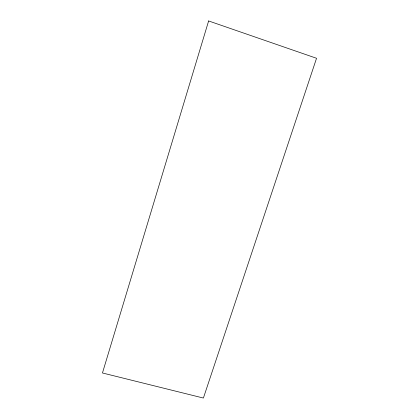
<?xml version="1.0" encoding="UTF-8"?>
<svg xmlns="http://www.w3.org/2000/svg" width="419" height="419" viewBox="0 0 419 419"><rect width="100%" height="100%" fill="white"/><g stroke="black" fill="none" stroke-linecap="round" stroke-linejoin="round"><path stroke-width="0.63" d="M208.625 20.95L102.456 372.978L203.398 398.05L316.544 58.278L208.625 20.95"/></g></svg>
